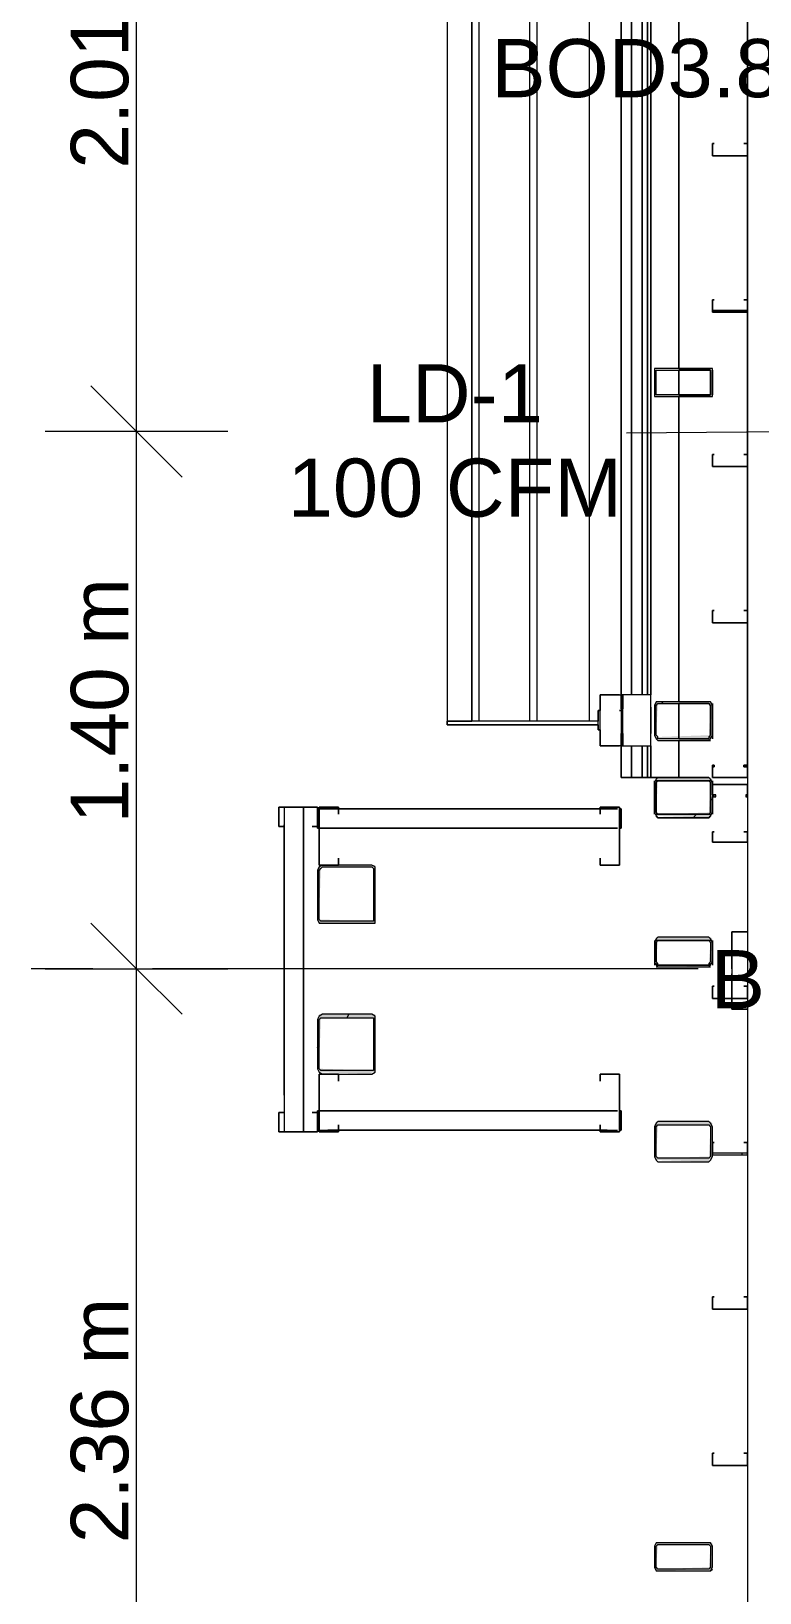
# Model space of a CAD drawing. Header units: metres. Extents: x -2 to 237, y -8 to 52.
# Drawn here: x 5.516 to 7.417, y 12.173 to 16.249 of the extents above; entities that cross this region are included whole.
import ezdxf

# ---------------------------------------------------------------- set-up
doc = ezdxf.new("R2010")
doc.units = ezdxf.units.M
doc.layers.add('HVAC - Ductos', color=5, linetype='Continuous', lineweight=0)
doc.layers.add('PDF_Text', color=7, linetype='Continuous', lineweight=0)
doc.layers.add('PDF_Geometry', color=7, linetype='Continuous', lineweight=0, true_color=0xaaaaaa)
doc.layers.add('PDF_Solid Fills', color=7, linetype='Continuous', lineweight=0, true_color=0xffffff)
doc.styles.add('PDF Helvetica', font='')
doc.styles.get('PDF Helvetica').set_extended_font_data('Helvetica')

msp = doc.modelspace()

# ---------------------------------------------------------------- hatches: boundary and pattern name
at = {"layer": 'PDF_Solid Fills', "lineweight": 0, "transparency": 33554559}
h = msp.add_hatch(color=256, dxfattribs=at)
h.paths.add_polyline_path([(7.2887, 15.369), (7.2933, 15.3644), (7.2933, 15.369)])
h.paths.add_polyline_path([(7.2933, 15.3598), (7.2887, 15.3598), (7.2887, 15.3003), (7.1467, 15.3003), (7.1467, 15.3598), (7.1421, 15.3598), (7.1421, 15.2957), (7.2933, 15.2957)])
h.paths.add_polyline_path([(7.1467, 15.3644), (7.1467, 15.369), (7.1421, 15.369)])
h.paths.add_polyline_path([(7.2841, 15.3644), (7.2841, 15.369), (7.1512, 15.369)])
for points in [[(7.2887, 14.4069), (7.2933, 14.4985), (7.1467, 14.4985), (7.1421, 14.4939), (7.1421, 14.4115), (7.1467, 14.416), (7.1512, 14.4939), (7.2887, 14.4939), (7.2841, 14.4115), (7.1512, 14.4069), (7.1512, 14.4115), (7.1467, 14.4115), (7.1467, 14.4023), (7.1558, 14.4023), (7.2841, 14.3977), (7.2841, 14.4023)], [(7.2933, 14.2969), (7.2887, 14.3015), (7.1467, 14.3015), (7.1421, 14.2924), (7.1421, 14.2099), (7.1467, 14.2144), (7.1512, 14.2924), (7.2887, 14.2924), (7.2841, 14.2099), (7.1512, 14.2053), (7.1512, 14.2099), (7.1467, 14.2099), (7.1467, 14.2007), (7.1512, 14.2007), (7.2841, 14.1962), (7.2841, 14.2007), (7.2887, 14.2053)], [(6.267, 13.9304), (6.267, 13.9213), (6.4136, 13.9213), (6.4136, 14.0724), (6.267, 14.0724), (6.2624, 14.0633), (6.2624, 13.9304), (6.267, 13.935), (6.2716, 14.0679), (6.4091, 14.0679), (6.4091, 13.9258), (6.2716, 13.9304)], [(6.4045, 13.5318), (6.4136, 13.5318), (6.4136, 13.683), (6.267, 13.683), (6.2624, 13.6738), (6.2624, 13.5409), (6.267, 13.5455), (6.2716, 13.6738), (6.4091, 13.6738), (6.4091, 13.5364), (6.2716, 13.5409), (6.267, 13.5409), (6.267, 13.5318), (6.2762, 13.5318), (6.4045, 13.5272)], [(7.2933, 13.3989), (7.2887, 13.4035), (7.1467, 13.4035), (7.1421, 13.3943), (7.1421, 13.3119), (7.1467, 13.3164), (7.1512, 13.3943), (7.2887, 13.3943), (7.2841, 13.3119), (7.1512, 13.3073), (7.1512, 13.3119), (7.1467, 13.3119), (7.1467, 13.3027), (7.1512, 13.3027), (7.2841, 13.2981), (7.2841, 13.3027), (7.2887, 13.3073)], [(7.1421, 12.2398), (7.1467, 12.2443), (7.1512, 12.2993), (7.2887, 12.2993), (7.2841, 12.2398), (7.1512, 12.2352), (7.1512, 12.2398), (7.1467, 12.2398), (7.1467, 12.2306), (7.1473, 12.2306), (7.2887, 12.2352), (7.2933, 12.3039), (7.1467, 12.3039), (7.1421, 12.2993)]]:
    msp.add_hatch(color=256, dxfattribs=at).paths.add_polyline_path(points)
h = msp.add_hatch(color=256, dxfattribs=at)
h.paths.add_polyline_path([(7.1467, 13.8204), (7.1467, 13.8113), (7.1512, 13.8204)])
h.paths.add_polyline_path([(7.2841, 13.8113), (7.1512, 13.8113), (7.2841, 13.8067)])
h.paths.add_polyline_path([(7.1421, 13.8204), (7.1467, 13.825), (7.1512, 13.8754), (7.2887, 13.8754), (7.2841, 13.8204), (7.2841, 13.8113), (7.2887, 13.8158), (7.2933, 13.88), (7.2887, 13.8846), (7.1467, 13.8846), (7.1421, 13.8754)])

# ---------------------------------------------------------------- linework, layer by layer
at = {"layer": 'HVAC - Ductos', "color": 252, "lineweight": 0, "true_color": 0x939598}
for points in [[(5.7905, 8.9639), (5.7905, 11.4426), (5.7905, 13.8021), (5.7905, 15.2041), (5.7905, 17.2109), (5.7905, 17.9806), (5.7905, 20.1706), (5.7905, 21.6733), (5.7905, 22.9975), (5.7905, 24.3169), (5.7905, 26.255), (5.7905, 28.5137), (5.7905, 30.7083), (5.7905, 32.1928), (5.7905, 33.3061), (5.7905, 35.5145), (5.7905, 37.4662), (5.7905, 37.7091), (5.7905, 39.9037), (5.7905, 41.3881), (5.7905, 43.5873), (5.7905, 46.2263)], [(5.6714, 15.3232), (5.7905, 15.2041), (5.9097, 15.0849)], [(6.0288, 15.2041), (5.7905, 15.2041), (5.5522, 15.2041)], [(5.6714, 13.9213), (5.7905, 13.8021), (5.9097, 13.683)], [(5.5522, 13.8021), (5.7905, 13.8021), (6.0288, 13.8021)]]:
    msp.add_lwpolyline(points, dxfattribs=at)
at = {"layer": 'HVAC - Ductos', "lineweight": 0}
msp.add_lwpolyline([(7.5911, 15.2041), (7.0688, 15.1995)], dxfattribs=at)
at = {"layer": 'PDF_Geometry', "lineweight": 0}
for points in [[(11.0823, 46.5196), (10.6791, 46.5196), (10.2714, 46.5196), (9.8682, 46.5196), (9.4604, 46.5196), (9.0572, 46.5196), (8.6495, 46.5196), (8.2417, 46.5196), (7.3849, 46.5196), (7.3849, 46.4554), (7.3849, 46.4416), (7.3849, 8.7485), (7.3849, 8.7302), (7.3849, 8.6661), (8.2417, 8.6661), (8.6495, 8.6661), (9.0527, 8.6661)], [(6.6656, 16.8672), (6.6473, 16.8672), (6.6335, 16.8672), (6.6198, 16.8672), (6.6106, 16.8672), (6.606, 16.8672), (6.6014, 16.8672), (6.6014, 14.4481), (6.606, 14.4481), (6.6106, 14.4481), (6.6198, 14.4481), (6.6335, 14.4481), (6.6473, 14.4481), (6.6656, 14.4481), (6.6656, 16.8535), (6.6656, 14.4481)], [(6.6656, 16.8535), (6.6656, 14.4481), (6.6656, 16.8672)], [(6.684, 16.8535), (6.6656, 16.8535), (6.6656, 14.4481), (6.6656, 16.8535), (6.684, 16.8535), (6.684, 14.4481)], [(6.8168, 14.4481), (6.8168, 16.8535), (6.8351, 16.8535), (6.8351, 14.4481)], [(6.9725, 14.4481), (6.9725, 16.8535)], [(7.2979, 15.9555), (7.2979, 15.9555)], [(7.3757, 15.9555), (7.3757, 15.9555)], [(7.2933, 15.9234), (7.2933, 15.9234)], [(7.2933, 15.9234), (7.2933, 15.9234)], [(7.3849, 15.9234), (7.3849, 15.9234)], [(7.3849, 15.9234), (7.3849, 15.9234)], [(7.2979, 15.5477), (7.2979, 15.5477)], [(7.3757, 15.5477), (7.3757, 15.5477)], [(7.2933, 15.5202), (7.2933, 15.5202)], [(7.3849, 15.5202), (7.3849, 15.5202)], [(7.055, 15.369), (7.055, 15.2957)], [(7.2062, 15.369), (7.2841, 15.369), (7.2887, 15.369)], [(7.2062, 15.3003), (7.2841, 15.3003), (7.2887, 15.3003), (7.2887, 15.3049), (7.2887, 15.3598), (7.2887, 15.3644), (7.2841, 15.3644), (7.2062, 15.3644)], [(7.2933, 15.3644), (7.2933, 15.3598), (7.2933, 15.3049), (7.2933, 15.3003)], [(7.2887, 15.2957), (7.2841, 15.2957), (7.2062, 15.2957)], [(7.2979, 15.1445), (7.2979, 15.1445)], [(7.3757, 15.1445), (7.3757, 15.1445)], [(7.2933, 15.1125), (7.2933, 15.1125)], [(7.2933, 15.1125), (7.2933, 15.1125)], [(7.3849, 15.1125), (7.3849, 15.1125)], [(7.3849, 15.1125), (7.3849, 15.1125)], [(7.2979, 14.7368), (7.2979, 14.7368)], [(7.3757, 14.7368), (7.3757, 14.7368)], [(7.0596, 14.384), (7.133, 14.384), (7.133, 14.5169), (7.0596, 14.5169), (7.055, 14.5169), (7.055, 14.384), (7.0505, 14.384), (7.0001, 14.384), (7.0001, 14.5169), (7.0505, 14.5169), (7.055, 14.5169), (7.055, 14.4802), (7.055, 14.5169)], [(7.055, 14.384), (7.055, 14.416), (7.055, 14.384), (7.0596, 14.384), (7.133, 14.384), (7.133, 14.5169), (7.0596, 14.5169)], [(7.055, 14.5169), (7.055, 14.5169)], [(7.055, 14.5169), (7.055, 14.5169)], [(7.055, 14.5169), (7.055, 14.5169)], [(7.055, 14.5169), (7.055, 14.5169)], [(7.055, 14.5169), (7.055, 14.5169)], [(7.0596, 14.416), (7.0596, 14.384), (7.0596, 14.5169), (7.0596, 14.4802)], [(7.0596, 14.5169), (7.0596, 14.5169)], [(7.0596, 14.5169), (7.0596, 14.5169)], [(6.9955, 14.4481), (6.9955, 14.4756), (6.9955, 14.4481), (6.6656, 14.4481), (6.6473, 14.4481), (6.6335, 14.4481), (6.6198, 14.4481), (6.6106, 14.4481), (6.606, 14.4481), (6.6014, 14.4481), (6.6014, 14.4389), (6.6014, 14.4481), (6.6014, 14.4389)], [(6.9955, 14.4665), (6.9955, 14.4756), (7.0001, 14.4756), (7.0001, 14.4802)], [(6.9955, 14.4298), (6.9955, 14.4252), (6.9955, 14.4389), (6.9955, 14.4252), (6.9955, 14.4298), (6.9955, 14.4252), (6.9955, 14.4756), (6.9955, 14.4665), (6.9955, 14.4756), (7.0001, 14.4756)], [(7.1421, 14.4756), (7.1467, 14.4802)], [(7.1604, 14.4939), (7.165, 14.4985)], [(7.2887, 14.4985), (7.2841, 14.4985), (7.2062, 14.4985)], [(7.2887, 14.4115), (7.2887, 14.4893), (7.2841, 14.4939), (7.2062, 14.4939)], [(7.2933, 14.4939), (7.2933, 14.4893), (7.2933, 14.4115), (7.2933, 14.4023)], [(6.9955, 14.4344), (6.9955, 14.4389), (6.6656, 14.4389), (6.6473, 14.4389), (6.6335, 14.4389), (6.6198, 14.4389), (6.6106, 14.4389), (6.606, 14.4389), (6.6014, 14.4389), (6.606, 14.4389), (6.6106, 14.4389), (6.6198, 14.4389), (6.6335, 14.4389), (6.6473, 14.4389), (6.6656, 14.4389)], [(6.9955, 14.4527), (6.9955, 14.4619)], [(7.0001, 14.416), (7.0001, 14.4252), (6.9955, 14.4252), (7.0001, 14.4252)], [(7.0001, 14.416), (7.0001, 14.416)], [(7.2062, 14.4023), (7.2841, 14.4023)], [(7.2062, 14.3977), (7.2841, 14.3977), (7.2887, 14.3977)], [(7.2841, 14.4069), (7.2887, 14.4069)], [(7.055, 14.384), (7.055, 14.384)], [(7.055, 14.384), (7.055, 14.384)], [(7.055, 14.384), (7.055, 14.384)], [(7.055, 14.384), (7.055, 14.384)], [(7.055, 14.384), (7.055, 14.384)], [(7.055, 14.3748), (7.055, 14.3015), (7.1192, 14.3015), (7.1512, 14.3015)], [(7.0596, 14.384), (7.0596, 14.384)], [(7.0596, 14.384), (7.0596, 14.384)], [(7.2933, 14.2832), (7.2933, 14.2878), (7.2887, 14.2969), (7.2841, 14.3015), (7.1512, 14.3015), (7.1467, 14.2969), (7.1421, 14.2878), (7.1421, 14.2099), (7.1467, 14.2007), (7.1512, 14.1962), (7.2841, 14.1962), (7.2887, 14.2007), (7.2933, 14.2099), (7.2933, 14.2511)], [(7.1512, 14.3015), (7.1467, 14.2969), (7.1512, 14.3015), (7.2841, 14.3015), (7.2887, 14.2969), (7.2841, 14.3015), (7.2062, 14.3015)], [(7.2933, 14.3015), (7.2933, 14.3015)], [(7.2933, 14.3015), (7.2933, 14.3015)], [(7.3849, 14.3015), (7.3849, 14.3015)], [(7.3849, 14.3015), (7.3849, 14.3015)], [(7.2887, 14.242), (7.2933, 14.2465)], [(6.1754, 14.2236), (6.2258, 14.2236)], [(6.1754, 14.2236), (6.2258, 14.2236), (6.2258, 13.3761)], [(6.1754, 14.2236), (6.2258, 14.2236)], [(6.1754, 14.2236), (6.2258, 14.2236), (6.2258, 13.3761)], [(6.1754, 14.2236), (6.2258, 14.2236)], [(6.1754, 14.2236), (6.2258, 14.2236), (6.2258, 13.3761)], [(6.1754, 14.2236), (6.2258, 14.2236)], [(6.1754, 14.2236), (6.2258, 14.2236), (6.2258, 13.3761)], [(6.2258, 14.2236), (6.2258, 13.3761)], [(6.2258, 14.2236), (6.2258, 13.3761)], [(6.2258, 14.2236), (6.2258, 13.3761)], [(6.2258, 14.2236), (6.2258, 13.3761)], [(7.0459, 14.219), (7.0001, 14.219), (6.3174, 14.219), (6.267, 14.219), (6.2624, 14.219)], [(7.0459, 14.219), (7.0001, 14.219), (6.3174, 14.219), (6.267, 14.219), (6.2624, 14.219)], [(6.2624, 14.1686), (6.2624, 14.219)], [(7.0459, 14.219), (7.0001, 14.219), (6.3174, 14.219), (6.267, 14.219), (6.2624, 14.219)], [(6.4777, 14.219), (6.3174, 14.219), (6.3037, 14.219)], [(7.0184, 14.219), (7.0001, 14.219), (6.4777, 14.219)], [(7.055, 14.219), (7.055, 14.1686), (7.0505, 14.1686)], [(7.055, 14.219), (7.0505, 14.219)], [(7.055, 14.219), (7.055, 14.1686), (7.0505, 14.1686)], [(7.055, 14.219), (7.055, 14.1686), (7.0505, 14.1686)], [(7.055, 14.219), (7.0505, 14.219)], [(7.055, 14.219), (7.055, 14.1686), (7.0505, 14.1686)], [(7.055, 14.219), (7.0505, 14.219)], [(7.055, 14.219), (7.055, 14.1686)], [(7.055, 14.219), (7.055, 14.1686)], [(7.2429, 14.1962), (7.252, 14.2053)], [(6.2258, 14.1503), (6.2258, 14.1686)], [(6.2258, 14.1503), (6.2258, 13.5455)], [(6.2624, 14.1686), (6.2624, 14.1732)], [(6.2624, 14.1686), (6.2624, 14.1732)], [(6.2624, 14.1686), (6.2624, 14.1732)], [(6.2624, 14.1686), (6.2624, 14.1732)], [(6.2624, 14.1686), (6.2624, 14.1732)], [(7.0459, 14.1686), (6.267, 14.1686), (6.2624, 14.1686)], [(7.0459, 14.1686), (6.267, 14.1686), (6.2624, 14.1686)], [(7.0459, 14.1686), (6.267, 14.1686), (6.2624, 14.1686)], [(7.0459, 14.1686), (6.267, 14.1686), (6.2624, 14.1686)], [(7.0459, 14.1686), (6.267, 14.1686), (6.2624, 14.1686)], [(7.0459, 14.1686), (6.267, 14.1686), (6.2624, 14.1686)], [(7.0459, 14.1686), (6.267, 14.1686), (6.2624, 14.1686)], [(7.0459, 14.1686), (6.267, 14.1686), (6.2624, 14.1686)], [(6.3037, 14.1686), (6.3266, 14.1686)], [(6.8672, 14.1686), (6.3266, 14.1686)], [(6.4549, 14.1686), (6.4777, 14.1686)], [(7.0184, 14.1686), (6.4777, 14.1686)], [(7.055, 14.1686), (7.0505, 14.1686)], [(7.055, 14.1686), (7.0505, 14.1686)], [(7.055, 14.1686), (7.0505, 14.1686)], [(7.055, 14.1686), (7.0505, 14.1686)], [(6.2258, 14.0495), (6.2258, 14.0679)], [(6.2762, 14.0724), (6.267, 14.0679), (6.2624, 14.0587), (6.2624, 13.9304), (6.267, 13.9213), (6.2762, 13.9213), (6.4045, 13.9213), (6.4136, 13.9213), (6.4136, 13.9304), (6.4136, 14.0587), (6.4136, 14.0679), (6.4045, 14.0724), (6.3174, 14.0724)], [(6.2258, 14.0495), (6.2258, 13.4722)], [(7.3437, 13.8158), (7.3437, 13.8113), (7.3437, 13.8067), (7.3437, 13.8021), (7.3437, 13.8067), (7.3437, 13.8113), (7.3437, 13.8158), (7.3437, 13.8983), (7.3437, 13.7242), (7.3437, 13.6967), (7.3437, 13.7242), (7.3437, 13.7746), (7.3437, 13.7792), (7.3437, 13.7838), (7.3437, 13.7884), (7.3437, 13.7838), (7.3437, 13.7792), (7.3437, 13.7746)], [(7.1421, 13.8754), (7.1421, 13.8708), (7.1421, 13.8204), (7.1421, 13.8113)], [(7.2887, 13.88), (7.2841, 13.8846), (7.1512, 13.8846), (7.1467, 13.88)], [(7.2887, 13.8754), (7.2841, 13.8754), (7.1512, 13.8754), (7.1467, 13.8754)], [(7.1467, 13.8708), (7.1467, 13.8204)], [(7.2887, 13.8708), (7.2887, 13.8204)], [(7.2933, 13.8754), (7.2933, 13.8708), (7.2933, 13.8204), (7.2933, 13.8113)], [(6.3083, 13.8021), (5.8317, 13.8021)], [(7.2566, 13.8021), (6.3083, 13.8021)], [(7.1467, 13.8158), (7.1512, 13.8113), (7.2841, 13.8113), (7.2887, 13.8158)], [(7.1467, 13.8067), (7.1512, 13.8067), (7.2841, 13.8067), (7.2887, 13.8067)], [(6.3403, 13.6738), (6.3449, 13.683)], [(6.2624, 13.5959), (6.267, 13.6051)], [(6.2624, 13.431), (6.267, 13.431), (7.0459, 13.431)], [(6.2624, 13.431), (6.267, 13.431), (7.0459, 13.431)], [(6.2624, 13.4264), (6.2624, 13.431)], [(6.2624, 13.4264), (6.2624, 13.431)], [(6.2624, 13.431), (6.267, 13.431), (7.0459, 13.431)], [(6.2624, 13.431), (6.267, 13.431), (7.0459, 13.431)], [(6.2624, 13.4264), (6.2624, 13.431)], [(6.2624, 13.4264), (6.2624, 13.431)], [(6.2624, 13.3806), (6.2624, 13.431)], [(6.2624, 13.4264), (6.2624, 13.431)], [(6.2624, 13.431), (6.267, 13.431), (7.0459, 13.431)], [(6.2624, 13.431), (6.267, 13.431), (7.0459, 13.431)], [(6.3266, 13.431), (6.3037, 13.431)], [(6.3266, 13.431), (6.8672, 13.431)], [(6.4777, 13.431), (6.4549, 13.431)], [(6.4777, 13.431), (7.0184, 13.431)], [(7.0505, 13.431), (7.055, 13.431)], [(7.0505, 13.431), (7.055, 13.431)], [(7.0505, 13.431), (7.055, 13.431)], [(7.0505, 13.431), (7.055, 13.431)], [(7.055, 13.431), (7.055, 13.3852)], [(7.055, 13.431), (7.055, 13.3806)], [(7.055, 13.431), (7.055, 13.3852)], [(7.055, 13.431), (7.055, 13.3806)], [(7.055, 13.431), (7.055, 13.3852)], [(7.055, 13.431), (7.055, 13.3806)], [(6.2258, 13.3761), (6.1754, 13.3761)], [(6.2258, 13.3761), (6.1754, 13.3761)], [(6.2258, 13.3761), (6.1754, 13.3761)], [(6.2258, 13.3761), (6.1754, 13.3761)], [(6.2624, 13.3806), (6.267, 13.3806), (6.3174, 13.3806), (7.0001, 13.3806), (7.0459, 13.3806)], [(6.2624, 13.3806), (6.267, 13.3806), (6.3174, 13.3806), (7.0001, 13.3806), (7.0459, 13.3806)], [(6.2624, 13.3806), (6.267, 13.3806), (6.3174, 13.3806), (7.0001, 13.3806), (7.0459, 13.3806)], [(6.2624, 13.3806), (6.267, 13.3806), (6.3174, 13.3806), (7.0001, 13.3806), (7.0459, 13.3806)], [(6.2624, 13.3806), (6.267, 13.3806), (6.3174, 13.3806), (7.0001, 13.3806), (7.0459, 13.3806)], [(6.3037, 13.3806), (6.3174, 13.3806), (6.4777, 13.3806)], [(6.4777, 13.3806), (7.0001, 13.3806), (7.0184, 13.3806)], [(7.0505, 13.3806), (7.055, 13.3806)], [(7.0505, 13.3806), (7.055, 13.3806)], [(7.0505, 13.3806), (7.055, 13.3806)], [(7.2933, 13.3485), (7.2933, 13.3897), (7.2887, 13.3989), (7.2841, 13.4035), (7.1512, 13.4035), (7.1467, 13.3989), (7.1421, 13.3897), (7.1421, 13.3119), (7.1467, 13.3027), (7.1512, 13.2981), (7.2841, 13.2981), (7.2887, 13.3027), (7.2933, 13.3119), (7.2933, 13.321)], [(7.2887, 12.2306), (7.2933, 12.2352)]]:
    msp.add_lwpolyline(points, dxfattribs=at)
for points in [[(7.3849, 46.4554), (7.3849, 8.7302), (7.4491, 8.7302), (7.4491, 46.4554)], [(7.3849, 14.3015), (7.3849, 22.8966)], [(7.055, 15.3324), (7.055, 14.5169), (7.055, 15.3324), (7.055, 16.7985)], [(7.0825, 16.7985), (7.0825, 15.3324)], [(7.11, 16.7985), (7.11, 15.3324)], [(7.1238, 16.7985), (7.1238, 15.3324)], [(7.133, 16.7985), (7.133, 15.3324)], [(7.2062, 15.369), (7.2062, 16.826)], [(7.2933, 15.9555), (7.2933, 15.9234), (7.3849, 15.9234), (7.3849, 15.9555), (7.3757, 15.9555), (7.3849, 15.9555), (7.3849, 15.9234), (7.2933, 15.9234), (7.2933, 15.9555), (7.2979, 15.9555)], [(7.2933, 15.9234), (7.3849, 15.9234), (7.3849, 15.9555), (7.3757, 15.9555), (7.3849, 15.9555), (7.3849, 15.9234), (7.2933, 15.9234), (7.2933, 15.9555)], [(7.2979, 15.9555), (7.2933, 15.9555)], [(7.2933, 15.5477), (7.2933, 15.5202), (7.2933, 15.5156), (7.3849, 15.5156), (7.3849, 15.5202), (7.3849, 15.5477), (7.3757, 15.5477), (7.3849, 15.5477), (7.3849, 15.5202), (7.2933, 15.5202), (7.2933, 15.5477), (7.2979, 15.5477)], [(7.2933, 15.5202), (7.3849, 15.5202), (7.3849, 15.5477), (7.3757, 15.5477), (7.3849, 15.5477), (7.3849, 15.5202), (7.3849, 15.5156), (7.2933, 15.5156), (7.2933, 15.5202), (7.2933, 15.5477)], [(7.2979, 15.5477), (7.2933, 15.5477)], [(7.1512, 15.369), (7.1421, 15.369), (7.1421, 15.3598), (7.1421, 15.3049), (7.1421, 15.2957), (7.1512, 15.2957), (7.2841, 15.2957), (7.2933, 15.2957), (7.2933, 15.3049), (7.2933, 15.3598), (7.2933, 15.369), (7.2841, 15.369)], [(7.0825, 15.3324), (7.0825, 14.5169)], [(7.11, 15.3324), (7.11, 14.5169)], [(7.1238, 15.3324), (7.1238, 14.5169)], [(7.133, 15.3324), (7.133, 14.5169)], [(7.1467, 15.3049), (7.1467, 15.3598), (7.1467, 15.3644), (7.1512, 15.3644), (7.2841, 15.3644), (7.2887, 15.3644), (7.2887, 15.3598), (7.2887, 15.3049), (7.2887, 15.3003), (7.2841, 15.3003), (7.1512, 15.3003), (7.1467, 15.3003)], [(7.2062, 15.3324), (7.2062, 15.3644), (7.2062, 15.3324), (7.2062, 15.3003)], [(7.2062, 14.4985), (7.2062, 15.2957)], [(7.2933, 15.1445), (7.2933, 15.1125), (7.3849, 15.1125), (7.3849, 15.1445), (7.3757, 15.1445), (7.3849, 15.1445), (7.3849, 15.1125), (7.2933, 15.1125), (7.2933, 15.1445), (7.2979, 15.1445)], [(7.2933, 15.1125), (7.3849, 15.1125), (7.3849, 15.1445), (7.3757, 15.1445), (7.3849, 15.1445), (7.3849, 15.1125), (7.2933, 15.1125), (7.2933, 15.1445)], [(7.2979, 15.1445), (7.2933, 15.1445)], [(7.2933, 14.7368), (7.2933, 14.7093), (7.2933, 14.7047), (7.3849, 14.7047), (7.3849, 14.7093), (7.3849, 14.7368), (7.3757, 14.7368), (7.3849, 14.7368), (7.3849, 14.7093), (7.3849, 14.7047), (7.2933, 14.7047), (7.2933, 14.7093), (7.2933, 14.7368), (7.2979, 14.7368)], [(7.2933, 14.7093), (7.2933, 14.7047), (7.3849, 14.7047), (7.3849, 14.7093), (7.3849, 14.7368), (7.3757, 14.7368), (7.3849, 14.7368), (7.3849, 14.7093), (7.3849, 14.7047), (7.2933, 14.7047), (7.2933, 14.7093), (7.2933, 14.7368)], [(7.2979, 14.7368), (7.2933, 14.7368)], [(7.0505, 14.5169), (7.0001, 14.5169), (7.0001, 14.4756), (6.9955, 14.4756), (7.0001, 14.4756), (7.0001, 14.4802), (7.0001, 14.4847), (7.0001, 14.4802), (7.0001, 14.4756), (6.9955, 14.4756), (7.0001, 14.4756), (7.0001, 14.5169)], [(7.0596, 14.4756), (7.055, 14.4756), (7.0505, 14.4756), (7.055, 14.4756)], [(7.0505, 14.4756), (7.055, 14.4756), (7.0596, 14.4756), (7.055, 14.4756)], [(7.133, 14.416), (7.133, 14.4252), (7.133, 14.4756), (7.133, 14.4802), (7.133, 14.4847), (7.133, 14.4802), (7.133, 14.4756), (7.133, 14.4252)], [(7.2933, 14.4115), (7.2933, 14.4893), (7.2887, 14.4985), (7.2841, 14.4985), (7.1512, 14.4985), (7.1467, 14.4985), (7.1421, 14.4893), (7.1421, 14.4115), (7.1467, 14.4023), (7.1512, 14.3977), (7.2841, 14.3977), (7.2887, 14.4023)], [(7.2841, 14.4939), (7.2887, 14.4893), (7.2887, 14.4115), (7.2841, 14.4069), (7.2841, 14.4023), (7.1512, 14.4023), (7.1512, 14.4069), (7.1467, 14.4115), (7.1467, 14.4893), (7.1512, 14.4939)], [(7.2062, 14.4023), (7.2062, 14.4939)], [(6.6656, 14.4389), (6.6473, 14.4389), (6.6335, 14.4389), (6.6198, 14.4389), (6.6106, 14.4389), (6.606, 14.4389), (6.6014, 14.4389), (6.606, 14.4389), (6.6106, 14.4389), (6.6198, 14.4389), (6.6335, 14.4389), (6.6473, 14.4389), (6.6656, 14.4389), (6.9955, 14.4389), (6.9955, 14.4344), (6.9955, 14.4389), (6.6656, 14.4389), (6.6473, 14.4389), (6.6335, 14.4389), (6.6198, 14.4389), (6.6106, 14.4389), (6.606, 14.4389), (6.6014, 14.4389), (6.606, 14.4389), (6.6106, 14.4389), (6.6198, 14.4389), (6.6335, 14.4389), (6.6473, 14.4389)], [(6.9955, 14.4619), (6.9955, 14.4527)], [(7.0001, 14.384), (7.0001, 14.4252), (6.9955, 14.4252), (7.0001, 14.4252), (7.0001, 14.416), (7.0001, 14.4252), (6.9955, 14.4252), (7.0001, 14.4252), (7.0001, 14.384), (7.0505, 14.384)], [(7.0596, 14.4252), (7.055, 14.4252)], [(7.0596, 14.4252), (7.055, 14.4252)], [(7.2062, 14.3015), (7.2062, 14.3977)], [(7.055, 14.3015), (7.0825, 14.3015), (7.11, 14.3015), (7.1238, 14.3015), (7.133, 14.3015), (7.1512, 14.3015), (7.133, 14.3015), (7.0917, 14.3015), (7.0688, 14.3015), (7.055, 14.3015), (7.055, 14.384)], [(7.0825, 14.384), (7.0825, 14.3015)], [(7.11, 14.384), (7.11, 14.3015)], [(7.1238, 14.384), (7.1238, 14.3015)], [(7.133, 14.384), (7.133, 14.3015)], [(7.2933, 14.3336), (7.2933, 14.3015), (7.3849, 14.3015), (7.3849, 14.3336), (7.3757, 14.3336), (7.3757, 14.329), (7.3849, 14.329), (7.3849, 14.3015), (7.2933, 14.3015), (7.2933, 14.329), (7.2979, 14.329), (7.2979, 14.3336)], [(7.2979, 14.3336), (7.2979, 14.329), (7.2933, 14.329), (7.2933, 14.3015), (7.3849, 14.3015), (7.3849, 14.329), (7.3757, 14.329), (7.3757, 14.3336), (7.3849, 14.3336), (7.3849, 14.3015), (7.2933, 14.3015), (7.2933, 14.3336)], [(7.1421, 14.2053), (7.1421, 14.2099), (7.1421, 14.2878), (7.1421, 14.2924), (7.1421, 14.2878), (7.1421, 14.2099)], [(7.2841, 14.2924), (7.2887, 14.2878), (7.2887, 14.2099), (7.2841, 14.2053), (7.1512, 14.2053), (7.1467, 14.2099), (7.1467, 14.2878), (7.1512, 14.2924)], [(7.2841, 14.2924), (7.2887, 14.2924), (7.2841, 14.2924), (7.1512, 14.2924), (7.1467, 14.2924), (7.1512, 14.2924)], [(7.1467, 14.2099), (7.1467, 14.2878)], [(7.2887, 14.2099), (7.2887, 14.2878)], [(7.2933, 14.2924), (7.2933, 14.2878), (7.2933, 14.2832), (7.2933, 14.2878)], [(7.3849, 14.2511), (7.3849, 14.2832), (7.2933, 14.2832), (7.2933, 14.2511), (7.3024, 14.2511), (7.3024, 14.2557), (7.2933, 14.2557), (7.2933, 14.2832), (7.3849, 14.2832), (7.3849, 14.2557), (7.3803, 14.2557), (7.3803, 14.2511)], [(7.2933, 14.2099), (7.2933, 14.2511), (7.2933, 14.2099), (7.2933, 14.2053)], [(6.1616, 14.2236), (6.1616, 14.1732), (6.1754, 14.1732), (6.1616, 14.1732), (6.1616, 14.2236), (6.2624, 14.2236), (6.2624, 14.1732), (6.2487, 14.1732), (6.2624, 14.1732), (6.2624, 14.2236)], [(6.2258, 13.3761), (6.2258, 14.2236), (6.1754, 14.2236), (6.2258, 14.2236)], [(6.2624, 14.219), (6.267, 14.219), (6.3174, 14.219), (7.0001, 14.219), (7.0459, 14.219), (7.0001, 14.219), (6.3174, 14.219), (6.267, 14.219)], [(6.267, 14.0724), (6.3174, 14.0724), (6.3174, 14.0907), (6.3174, 14.0724), (6.267, 14.0724), (6.267, 14.2236), (6.3174, 14.2236), (6.3174, 14.2053), (6.3174, 14.2236), (6.267, 14.2236)], [(7.0184, 14.219), (7.0001, 14.219), (6.8443, 14.219), (6.3174, 14.219), (6.2899, 14.219), (6.3174, 14.219), (6.464, 14.219), (7.0001, 14.219)], [(7.0184, 14.219), (7.0001, 14.219), (6.8443, 14.219), (6.3174, 14.219), (6.2899, 14.219), (6.3174, 14.219), (6.464, 14.219), (7.0001, 14.219)], [(7.0505, 14.0724), (7.0505, 14.2236), (7.0001, 14.2236), (7.0001, 14.2053), (7.0001, 14.2236), (7.0505, 14.2236), (7.0505, 14.0724), (7.0001, 14.0724), (7.0001, 14.0907), (7.0001, 14.0724)], [(7.0505, 14.1686), (7.055, 14.1686), (7.055, 14.219), (7.055, 14.1686)], [(7.055, 14.1686), (7.055, 14.219), (7.0505, 14.219), (7.055, 14.219)], [(7.1512, 14.2053), (7.1467, 14.2053), (7.1512, 14.2053), (7.2841, 14.2053), (7.2887, 14.2053), (7.2841, 14.2053)], [(7.2887, 14.2007), (7.2841, 14.1962), (7.1512, 14.1962), (7.1467, 14.2007), (7.1512, 14.1962), (7.2841, 14.1962)], [(6.2258, 14.1778), (6.2258, 14.1595), (6.2258, 13.5455), (6.2258, 13.5593)], [(6.2258, 14.1778), (6.2258, 14.1595), (6.2258, 13.5455), (6.2258, 13.5593)], [(6.2624, 14.1732), (6.2624, 14.1686)], [(6.2624, 14.1732), (6.2624, 14.1686)], [(6.2624, 14.1686), (6.267, 14.1686), (7.0459, 14.1686), (6.267, 14.1686)], [(6.8443, 14.1686), (6.8672, 14.1686), (6.3129, 14.1686), (6.2899, 14.1686)], [(6.8443, 14.1686), (6.8672, 14.1686), (6.3129, 14.1686), (6.2899, 14.1686)], [(6.9955, 14.1686), (7.0184, 14.1686), (6.464, 14.1686), (6.4411, 14.1686)], [(6.9955, 14.1686), (7.0184, 14.1686), (6.464, 14.1686), (6.4411, 14.1686)], [(7.2933, 14.1595), (7.2933, 14.132), (7.3849, 14.132), (7.3849, 14.1595), (7.3757, 14.1595), (7.3849, 14.1595), (7.3849, 14.132), (7.2933, 14.132), (7.2933, 14.1595), (7.2979, 14.1595)], [(6.2258, 14.077), (6.2258, 14.0587), (6.2258, 13.4722), (6.2258, 13.486)], [(6.2258, 14.077), (6.2258, 14.0587), (6.2258, 13.4722), (6.2258, 13.486)], [(6.4091, 13.9304), (6.4091, 13.9258), (6.4045, 13.9258), (6.2762, 13.9258), (6.2716, 13.9258), (6.267, 13.9304), (6.267, 14.0587), (6.2716, 14.0633), (6.2762, 14.0679), (6.4045, 14.0679), (6.4091, 14.0633), (6.4091, 14.0587)], [(7.3437, 13.8983), (7.3849, 13.8983)], [(7.2933, 13.8204), (7.2933, 13.8708), (7.2887, 13.88), (7.2841, 13.8846), (7.1512, 13.8846), (7.1467, 13.88), (7.1421, 13.8708), (7.1421, 13.8204), (7.1467, 13.8113), (7.1512, 13.8067), (7.2841, 13.8067), (7.2887, 13.8113)], [(7.2841, 13.8754), (7.2887, 13.8708), (7.2887, 13.8204), (7.2841, 13.8158), (7.2841, 13.8113), (7.1512, 13.8113), (7.1512, 13.8158), (7.1467, 13.8204), (7.1467, 13.8708), (7.1512, 13.8754)], [(7.2933, 13.7563), (7.2933, 13.7242), (7.3849, 13.7242), (7.3849, 13.7563), (7.3757, 13.7563), (7.3849, 13.7563), (7.3849, 13.7242), (7.2933, 13.7242), (7.2933, 13.7563), (7.2979, 13.7563)], [(7.3437, 13.6967), (7.3849, 13.6967)], [(6.4136, 13.5409), (6.4136, 13.6692), (6.4136, 13.6784), (6.4045, 13.683), (6.2762, 13.683), (6.267, 13.6784), (6.2624, 13.6692), (6.2624, 13.5409), (6.267, 13.5318), (6.2762, 13.5272), (6.4045, 13.5272), (6.4136, 13.5318)], [(6.4045, 13.6738), (6.4091, 13.6738), (6.4091, 13.6692), (6.4091, 13.5409), (6.4091, 13.5364), (6.4045, 13.5364), (6.2762, 13.5364), (6.2716, 13.5364), (6.267, 13.5409), (6.267, 13.6692), (6.2716, 13.6738), (6.2762, 13.6738)], [(6.267, 13.3761), (6.3174, 13.3761), (6.3174, 13.3943), (6.3174, 13.3761), (6.267, 13.3761), (6.267, 13.5272), (6.3174, 13.5272), (6.3174, 13.5089), (6.3174, 13.5272), (6.267, 13.5272)], [(7.0505, 13.3761), (7.0505, 13.5272), (7.0001, 13.5272), (7.0001, 13.5089), (7.0001, 13.5272), (7.0505, 13.5272), (7.0505, 13.3761), (7.0001, 13.3761), (7.0001, 13.3943), (7.0001, 13.3761)], [(6.1616, 13.3761), (6.2624, 13.3761), (6.2624, 13.4264), (6.2487, 13.4264), (6.2624, 13.4264), (6.2624, 13.3761), (6.1616, 13.3761), (6.1616, 13.4264), (6.1754, 13.4264), (6.1616, 13.4264)], [(6.2624, 13.431), (6.2624, 13.4264)], [(6.2624, 13.431), (6.2624, 13.4264)], [(7.0459, 13.431), (6.267, 13.431), (6.2624, 13.431), (6.267, 13.431)], [(7.0459, 13.431), (6.267, 13.431), (6.2624, 13.431), (6.267, 13.431)], [(6.8672, 13.431), (6.8443, 13.431), (6.2899, 13.431), (6.3129, 13.431)], [(6.8672, 13.431), (6.8443, 13.431), (6.2899, 13.431), (6.3129, 13.431)], [(7.0184, 13.431), (6.9955, 13.431), (6.4411, 13.431), (6.464, 13.431)], [(7.0184, 13.431), (6.9955, 13.431), (6.4411, 13.431), (6.464, 13.431)], [(7.055, 13.3806), (7.0505, 13.3806), (7.055, 13.3806), (7.055, 13.431), (7.055, 13.3852), (7.055, 13.431)], [(7.055, 13.431), (7.0505, 13.431)], [(7.055, 13.431), (7.0505, 13.431)], [(7.055, 13.431), (7.0505, 13.431)], [(6.1754, 13.3761), (6.2258, 13.3761)], [(6.1754, 13.3761), (6.2258, 13.3761)], [(6.1754, 13.3761), (6.2258, 13.3761)], [(6.8443, 13.3806), (6.3174, 13.3806), (6.2899, 13.3806), (6.3174, 13.3806), (6.464, 13.3806), (7.0001, 13.3806), (7.0184, 13.3806), (7.0001, 13.3806)], [(6.8443, 13.3806), (6.3174, 13.3806), (6.2899, 13.3806), (6.3174, 13.3806), (6.464, 13.3806), (7.0001, 13.3806), (7.0184, 13.3806), (7.0001, 13.3806)], [(7.1512, 13.3073), (7.1467, 13.3119), (7.1467, 13.3897), (7.1512, 13.3943), (7.2841, 13.3943), (7.2887, 13.3897), (7.2887, 13.3119), (7.2841, 13.3073)], [(7.2933, 13.3485), (7.2933, 13.321), (7.2933, 13.3164), (7.3849, 13.3164), (7.3849, 13.321), (7.3849, 13.3485), (7.3757, 13.3485), (7.3849, 13.3485), (7.3849, 13.321), (7.2933, 13.321), (7.2933, 13.3485), (7.2979, 13.3485)], [(7.2933, 12.9453), (7.2933, 12.9133), (7.3849, 12.9133), (7.3849, 12.9453), (7.3757, 12.9453), (7.3849, 12.9453), (7.3849, 12.9133), (7.2933, 12.9133), (7.2933, 12.9453), (7.2979, 12.9453)], [(7.2933, 12.5376), (7.2933, 12.5101), (7.2933, 12.5055), (7.3849, 12.5055), (7.3849, 12.5101), (7.3849, 12.5376), (7.3757, 12.5376), (7.3849, 12.5376), (7.3849, 12.5101), (7.3849, 12.5055), (7.2933, 12.5055), (7.2933, 12.5101), (7.2933, 12.5376), (7.2979, 12.5376)], [(7.1421, 12.2398), (7.1467, 12.2306), (7.1512, 12.2306), (7.2841, 12.2306), (7.2887, 12.2306), (7.2933, 12.2398), (7.2933, 12.2947), (7.2887, 12.3039), (7.2841, 12.3039), (7.1512, 12.3039), (7.1467, 12.3039), (7.1421, 12.2947)], [(7.1467, 12.2398), (7.1467, 12.2947), (7.1512, 12.2993), (7.2841, 12.2993), (7.2887, 12.2947), (7.2887, 12.2398), (7.2841, 12.2352), (7.1512, 12.2352)]]:
    msp.add_lwpolyline(points, close=True, dxfattribs=at)
at = {"layer": 'PDF_Geometry', "color": 254, "lineweight": 0, "true_color": 0xd2d2d2}
for points in [[(7.2933, 15.1308), (7.2933, 15.1308)], [(7.3849, 14.7184), (7.3849, 14.7184)], [(7.3712, 14.7047), (7.3712, 14.7047)], [(7.3757, 14.3336), (7.3757, 14.3336)], [(7.3299, 14.2832), (7.3299, 14.2832)], [(7.3437, 14.3015), (7.3483, 14.3015)], [(7.2979, 14.2511), (7.2979, 14.2557)], [(7.2979, 14.132), (7.2979, 14.132)], [(7.2933, 13.7426), (7.2933, 13.7471)], [(7.3849, 13.3348), (7.3849, 13.3348)], [(7.3712, 13.3164), (7.3712, 13.321)]]:
    msp.add_lwpolyline(points, dxfattribs=at)
at = {"layer": 'PDF_Geometry', "color": 252, "lineweight": 0, "true_color": 0x939598}
for points in [[(6.1754, 14.2236), (6.1754, 13.3761)], [(6.1754, 14.2236), (6.1754, 13.3761)], [(6.1754, 14.2236), (6.1754, 13.3761)], [(6.1754, 14.2236), (6.1754, 13.3761)], [(6.1754, 14.2236), (6.1754, 13.3761)], [(6.1754, 14.1686), (6.1754, 14.0495)], [(6.1754, 14.0495), (6.1754, 13.4722)], [(5.676, 13.8021), (5.5156, 13.8021)]]:
    msp.add_lwpolyline(points, dxfattribs=at)
msp.add_lwpolyline([(6.1754, 13.5593), (6.1754, 14.1778), (6.1754, 14.0587), (6.1754, 13.4722)], close=True, dxfattribs=at)
msp.add_lwpolyline([(6.1754, 13.5593), (6.1754, 14.1778), (6.1754, 14.0587), (6.1754, 13.4722)], close=True, dxfattribs=at)

# ---------------------------------------------------------------- texts
at = {"layer": 'PDF_Text', "color": 252, "lineweight": 0, "true_color": 0x939598, "char_height": 0.15002, "attachment_point": 4, "rotation": 90, "style": 'PDF Helvetica'}
for s, insert in [('2.01 m', (5.695, 15.89)), ('1.40 m', (5.695, 14.181)), ('2.36 m', (5.695, 12.3025))]:
    msp.add_mtext(s, dxfattribs=dict(at, insert=insert))
at = {"layer": 'PDF_Text', "lineweight": 0, "char_height": 0.1519, "attachment_point": 4, "style": 'PDF Helvetica'}
for s, insert in [('BOD3.89', (6.7164, 16.1516)), ('LD-1', (6.3911, 15.3039)), ('100 CFM', (6.1849, 15.0565)), ('BOD3.89', (7.2891, 13.7736))]:
    msp.add_mtext(s, dxfattribs=dict(at, insert=insert))

doc.saveas('drawing.dxf')
